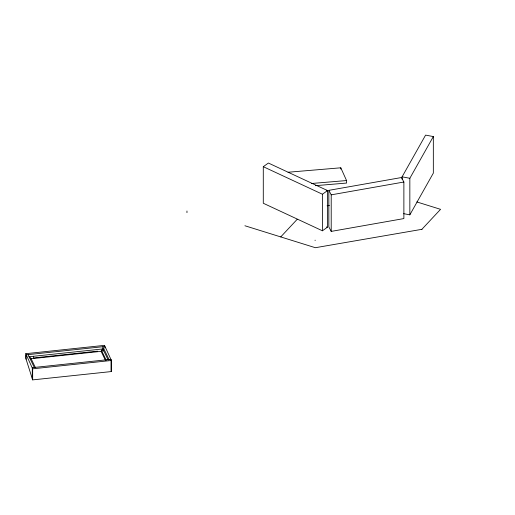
<?xml version="1.0" encoding="UTF-8"?>
<svg xmlns="http://www.w3.org/2000/svg" width="515" height="515" viewBox="0 0 515 515"><rect width="100%" height="100%" fill="white"/><g stroke="black" fill="none" stroke-linecap="round" stroke-linejoin="round"><path stroke-width="0.77" d="M402.099 179.214L402.099 176.825L425.59 135.11L433.334 136.565L433.334 173.117L409.843 214.839L403.651 213.674M409.843 214.839L409.843 178.28L433.334 136.565M280.733 236.919L297.187 219.319M421.875 229.323L440.563 209.335L416.828 201.938M263.287 166.693L268.392 163.036L327.534 190.576L327.534 227.134L322.429 230.791L263.287 203.251L263.287 166.693L322.429 194.232L327.534 190.576M328.834 190.344L401.5 177.527L403.876 182.02L403.876 218.579L331.209 231.402L328.834 226.903L328.834 190.344L331.209 194.844L331.209 231.402M331.209 194.844L403.876 182.02M327.096 205.794L329.471 205.382M421.985 229.304L315.36 247.709L244.915 225.757M25.75 353.696L104.487 345.359L111.401 360.474L111.401 371.553L32.664 379.89L25.75 358.125L25.75 353.696L32.664 368.811L32.664 379.89M28.879 356.773L102.852 348.938M29.265 357.771L30.597 357.629L35.477 367.742M105.511 360.468L101.326 351.803L101.326 350.142L103.328 349.93L108.208 360.043M97.515 351.166L33.456 357.951L33.456 356.29M30.501 358.813L102.06 351.243M32.664 368.811L111.401 360.474M288.046 172.242L340.788 167.8L346.556 180.553L346.608 183.057L315.438 185.677M311.388 183.507L346.556 180.553M402.099 176.825L409.843 178.28M326.729 190.202L327.096 190.891M326.729 226.761L327.096 227.45M109.032 359.534L102.852 346.724L102.852 350.419M101.326 350.142L106.206 360.249M28.119 354.635L34.299 367.446M111.401 371.553L111.034 370.401L111.034 359.322L32.297 367.659L32.297 378.737M340.788 167.8L340.814 169.049M322.429 194.232L322.429 230.791M315.109 240.145L315.109 240.589M186.964 211.002L186.964 212.663M104.854 347.992L104.854 346.511L26.117 354.848L26.117 359.283M104.487 345.359L104.487 346.833M103.328 349.93L103.328 351.037"/></g></svg>
